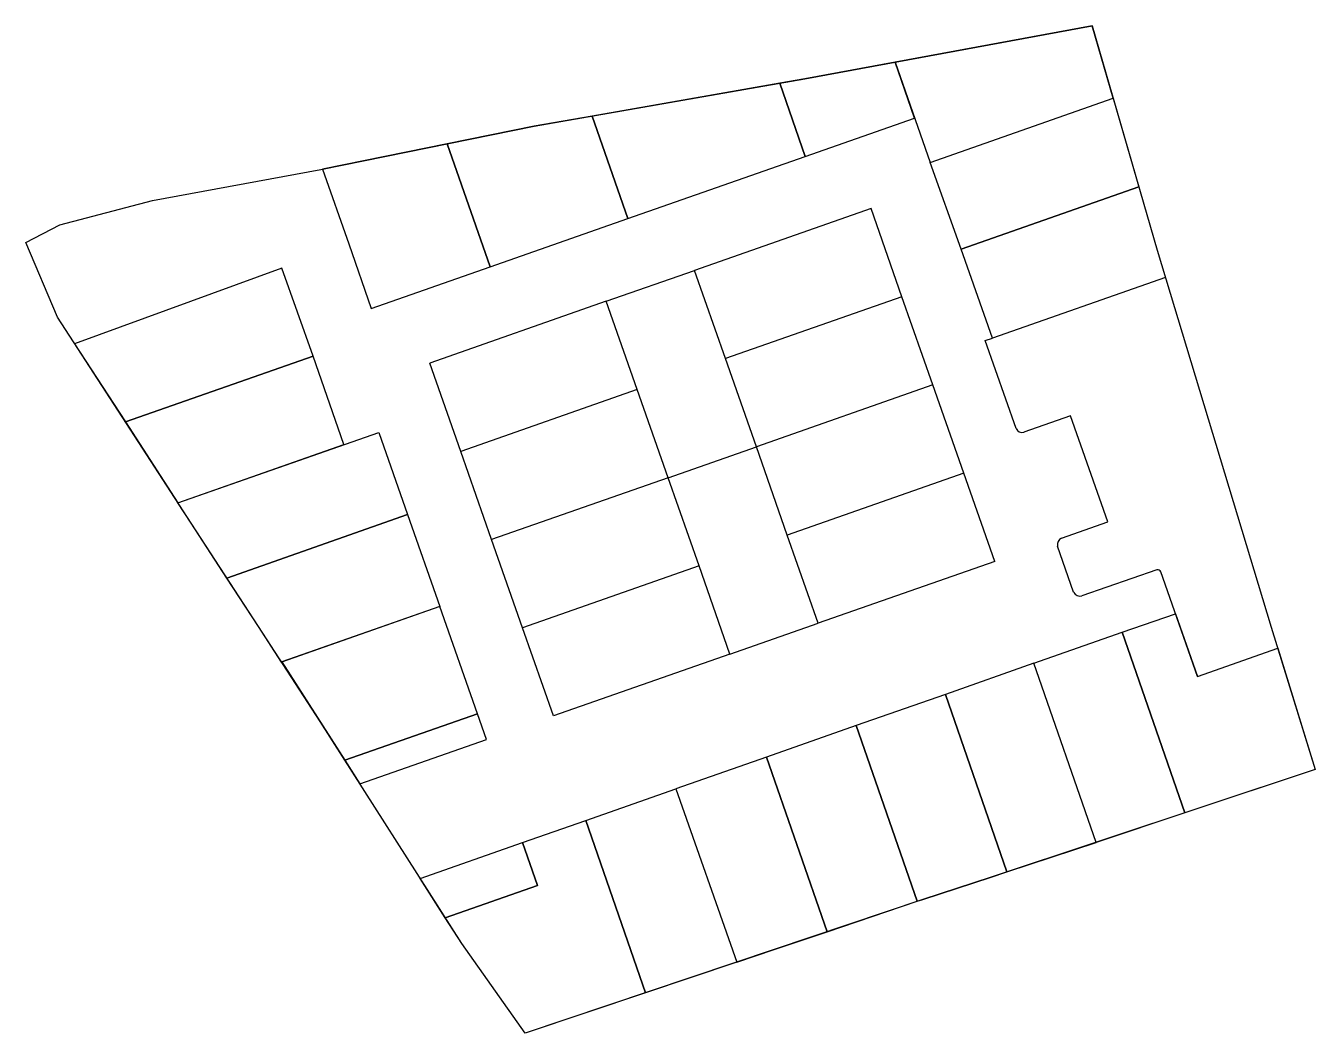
# Model space of a CAD drawing. Header units: inches. Extents: x 604135 to 604273, y 1310709 to 1310817.
import ezdxf

# ---------------------------------------------------------------- set-up
doc = ezdxf.new("R2010")
doc.units = ezdxf.units.IN
doc.header["$MEASUREMENT"] = 0

msp = doc.modelspace()

# ---------------------------------------------------------------- linework, layer by layer
for p, q in [((604234.85, 1310792.94, 100), (604253.85, 1310799.6, 100)), ((604225.22, 1310797.28, 100), (604206.34, 1310790.66, 100)), ((604228.52, 1310787.84, 100), (604225.22, 1310797.28, 100)), ((604238.19, 1310783.41, 100), (604234.85, 1310792.94, 100)), ((604196.9, 1310787.35, 100), (604206.34, 1310790.66, 100)), ((604209.65, 1310781.22, 100), (604206.34, 1310790.66, 100)), ((604256.7, 1310789.9, 100), (604238.19, 1310783.41, 100)), ((604196.9, 1310787.35, 100), (604178.03, 1310780.74, 100)), ((604200.21, 1310777.92, 100), (604196.9, 1310787.35, 100)), ((604228.52, 1310787.84, 100), (604209.65, 1310781.22, 100)), ((604231.83, 1310778.4, 100), (604228.52, 1310787.84, 100)), ((604237.43, 1310783.15, 100), (604238.19, 1310783.41, 100)), ((604240.73, 1310773.75, 100), (604237.43, 1310783.15, 100)), ((604212.96, 1310771.79, 100), (604209.65, 1310781.22, 100)), ((604181.34, 1310771.3, 100), (604178.03, 1310780.74, 100)), ((604231.83, 1310778.4, 100), (604212.96, 1310771.79, 100)), ((604235.14, 1310768.96, 100), (604231.83, 1310778.4, 100)), ((604200.21, 1310777.92, 100), (604181.34, 1310771.3, 100)), ((604203.52, 1310768.48, 100), (604200.21, 1310777.92, 100)), ((604246.56, 1310775.1, 100), (604241.57, 1310773.34, 100)), ((604250.54, 1310763.76, 100), (604246.56, 1310775.1, 100)), ((604203.52, 1310768.48, 100), (604212.96, 1310771.79, 100)), ((604216.26, 1310762.35, 100), (604212.96, 1310771.79, 100)), ((604184.64, 1310761.86, 100), (604181.34, 1310771.3, 100)), ((604235.14, 1310768.96, 100), (604216.26, 1310762.35, 100)), ((604238.45, 1310759.53, 100), (604235.14, 1310768.96, 100)), ((604203.52, 1310768.48, 100), (604184.64, 1310761.86, 100)), ((604206.83, 1310759.04, 100), (604203.52, 1310768.48, 100)), ((604245.6, 1310762.02, 100), (604250.54, 1310763.76, 100)), ((604187.95, 1310752.43, 100), (604184.64, 1310761.86, 100)), ((604219.57, 1310752.91, 100), (604216.26, 1310762.35, 100)), ((604246.88, 1310756.22, 100), (604245.15, 1310761.16, 100)), ((604206.83, 1310759.04, 100), (604187.95, 1310752.43, 100)), ((604210.13, 1310749.6, 100), (604206.83, 1310759.04, 100)), ((604238.45, 1310759.53, 100), (604219.57, 1310752.91, 100)), ((604255.79, 1310758.61, 100), (604247.76, 1310755.83, 100)), ((604260.12, 1310747.22, 100), (604256.19, 1310758.41, 100)), ((604191.26, 1310742.99, 100), (604187.95, 1310752.43, 100)), ((604210.13, 1310749.6, 100), (604219.57, 1310752.91, 100)), ((604210.13, 1310749.6, 100), (604191.26, 1310742.99, 100))]:
    msp.add_line(p, q)
at = {"elevation": 100}
msp.add_lwpolyline([(604188.21, 1310709.05), (604181.45, 1310718.63), (604166.3, 1310742.39), (604159.7, 1310752.57), (604152.51, 1310763.61), (604138.2, 1310785.66), (604134.82, 1310793.63), (604138.45, 1310795.52), (604148.39, 1310798.14), (604166.38, 1310801.46), (604189.19, 1310806.08), (604218.13, 1310811.14), (604248.86, 1310816.83), (604255.81, 1310792.84), (604268, 1310752.48), (604272.71, 1310737.27), (604238.05, 1310725.73), (604230.76, 1310723.37), (604214.85, 1310718)], close=True, dxfattribs=at)
for points in [[(604248.86, 1310816.83), (604227.78, 1310812.93), (604231.54, 1310802.22), (604251.1, 1310809.07), (604248.86, 1310816.83)], [(604229.88, 1310806.94), (604227.78, 1310812.93), (604218.13, 1310811.14), (604215.47, 1310810.68), (604218.18, 1310802.84), (604229.88, 1310806.94)], [(604215.47, 1310810.68), (604195.4, 1310807.17), (604199.2, 1310796.2), (604218.18, 1310802.84), (604215.47, 1310810.68)], [(604231.54, 1310802.22), (604251.1, 1310809.07), (604253.85, 1310799.6), (604234.85, 1310792.94), (604231.54, 1310802.22)], [(604179.9, 1310804.2), (604184.49, 1310791.05), (604199.2, 1310796.2), (604195.4, 1310807.17), (604189.19, 1310806.08), (604179.9, 1310804.2)], [(604166.55, 1310801.5), (604169.36, 1310793.49), (604171.77, 1310786.6), (604184.49, 1310791.05), (604179.9, 1310804.2), (604166.55, 1310801.5)], [(604165.55, 1310781.47), (604162.22, 1310790.89), (604140.04, 1310782.82), (604145.49, 1310774.44), (604165.55, 1310781.47)], [(604168.85, 1310772.03), (604165.55, 1310781.47), (604145.49, 1310774.44), (604151.09, 1310765.8), (604168.85, 1310772.03)], [(604172.57, 1310773.33), (604175.66, 1310764.53), (604156.33, 1310757.75), (604152.51, 1310763.61), (604151.09, 1310765.8), (604172.57, 1310773.33)], [(604179.1, 1310754.7), (604162.17, 1310748.76), (604159.7, 1310752.57), (604156.33, 1310757.75), (604175.66, 1310764.53), (604179.1, 1310754.7)], [(604183.12, 1310743.23), (604179.1, 1310754.7), (604162.19, 1310748.78), (604168.94, 1310738.26), (604183.12, 1310743.23)], [(604252.08, 1310751.94), (604257.77, 1310753.93), (604260.12, 1310747.22), (604268.7, 1310750.23), (604272.71, 1310737.27), (604258.77, 1310732.63), (604252.08, 1310751.94)], [(604242.64, 1310748.63), (604252.08, 1310751.94), (604258.77, 1310732.63), (604249.29, 1310729.47), (604242.64, 1310748.63)], [(604242.64, 1310748.63), (604233.16, 1310745.3), (604239.75, 1310726.3), (604249.29, 1310729.47), (604242.64, 1310748.63)], [(604230.16, 1310723.17), (604230.76, 1310723.37), (604238.05, 1310725.73), (604239.75, 1310726.3), (604233.16, 1310745.3), (604223.63, 1310741.96), (604230.16, 1310723.17)], [(604183.12, 1310743.23), (604168.94, 1310738.26), (604170.55, 1310735.73), (604184.09, 1310740.48), (604183.12, 1310743.23)], [(604220.52, 1310719.91), (604230.16, 1310723.17), (604223.63, 1310741.96), (604214.04, 1310738.6), (604220.52, 1310719.91)], [(604214.04, 1310738.6), (604204.35, 1310735.2), (604210.85, 1310716.65), (604214.85, 1310718), (604220.52, 1310719.91), (604214.04, 1310738.6)], [(604194.71, 1310731.82), (604204.35, 1310735.2), (604210.85, 1310716.65), (604201.11, 1310713.38), (604194.71, 1310731.82)], [(604187.95, 1310729.45), (604194.71, 1310731.82), (604201.11, 1310713.38), (604188.21, 1310709.05), (604181.45, 1310718.63), (604181.45, 1310718.63), (604179.68, 1310721.39), (604189.56, 1310724.86), (604187.95, 1310729.45)], [(604177, 1310725.61), (604187.95, 1310729.45), (604189.56, 1310724.86), (604179.68, 1310721.39), (604177, 1310725.61)]]:
    msp.add_lwpolyline(points, dxfattribs=at)
for centre, radius, start, end in [((604241.36, 1310773.98, 100), 0.675, 200.23, 288.3554), ((604245.91, 1310761.31, 100), 0.78, 113.6965, 191.0534), ((604255.85, 1310758.23, 100), 0.392, 27.8621, 98.5769), ((604247.55, 1310756.56, 100), 0.755, 206.1019, 285.8819)]:
    msp.add_arc(centre, radius, start, end)

doc.saveas('drawing.dxf')
